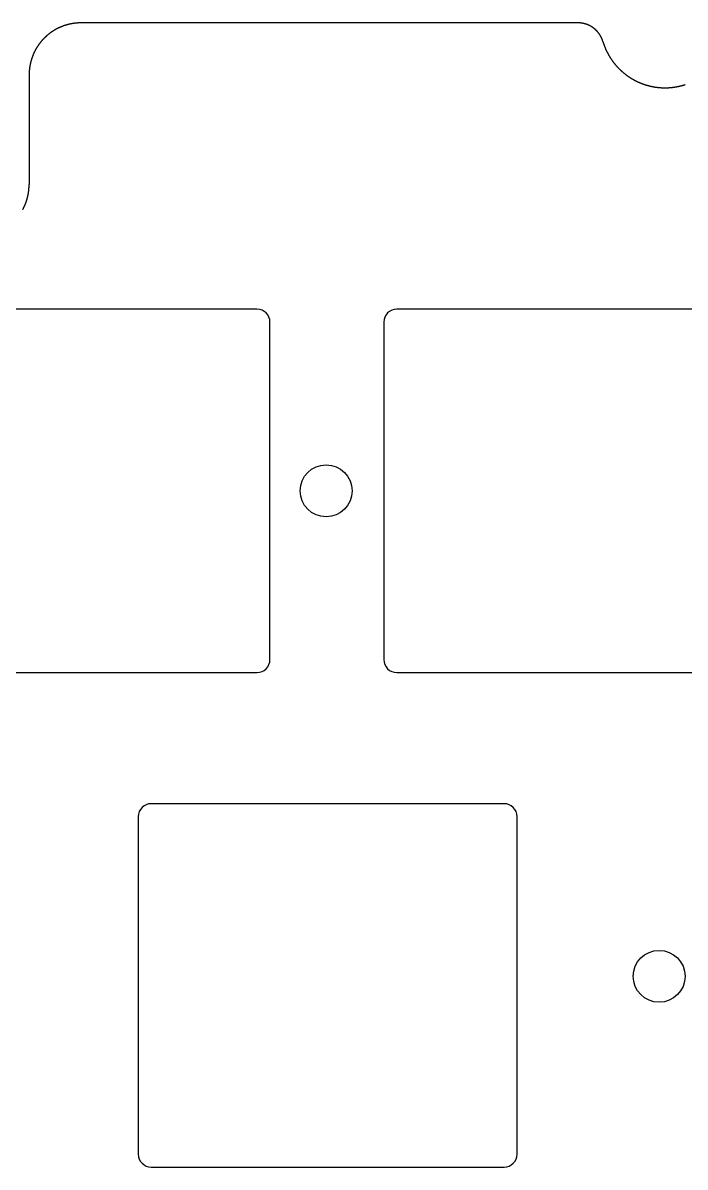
# Model space of a CAD drawing. Header units: millimetres. Extents: x -10 to 277, y -95 to 18.
# Drawn here: x 226.43 to 251.96, y -26.05 to 18.03 of the extents above; entities that cross this region are included whole.
import ezdxf

# ---------------------------------------------------------------- set-up
doc = ezdxf.new("R2010")
doc.units = ezdxf.units.MM
doc.header["$MEASUREMENT"] = 0
doc.layers.get('0').update_dxf_attribs({"linetype": 'CONTINUOUS'})
doc.layers.add('Edge.Cuts', color=53, linetype='CONTINUOUS')

msp = doc.modelspace()

# ---------------------------------------------------------------- linework, layer by layer
msp.add_lwpolyline([(240.35, 6.5), (240.35, -6.5, 0.414212391), (240.85, -7), (254.45, -7, 0.414213562), (254.95, -6.5), (254.95, 6.5, 0.414213562), (254.45, 7), (240.85, 7, 0.414212391)], format="xyb", close=True)
msp.add_circle((238.125, 0), 1)
at = {"layer": 'Edge.Cuts', "linetype": 'Continuous'}
for p, q in [((227.482647, 17.631696), (227.477576, 17.627918)), ((227.487731, 17.635459), (227.482647, 17.631696)), ((227.492826, 17.639205), (227.487731, 17.635459)), ((227.497933, 17.642936), (227.492826, 17.639205)), ((227.503052, 17.64665), (227.497933, 17.642936)), ((227.508183, 17.650348), (227.503052, 17.64665)), ((227.513324, 17.654029), (227.508183, 17.650348)), ((227.518479, 17.657695), (227.513324, 17.654029)), ((227.523644, 17.661343), (227.518479, 17.657695)), ((227.528821, 17.664976), (227.523644, 17.661343)), ((227.534009, 17.668592), (227.528821, 17.664976)), ((227.539209, 17.672192), (227.534009, 17.668592)), ((227.54442, 17.675775), (227.539209, 17.672192)), ((227.549643, 17.679343), (227.54442, 17.675775)), ((227.554876, 17.682893), (227.549643, 17.679343)), ((227.560121, 17.686427), (227.554876, 17.682893)), ((227.565377, 17.689944), (227.560121, 17.686427)), ((227.570645, 17.693444), (227.565377, 17.689944)), ((227.575923, 17.696928), (227.570645, 17.693444)), ((227.581213, 17.700396), (227.575923, 17.696928)), ((227.586513, 17.703846), (227.581213, 17.700396)), ((227.591824, 17.70728), (227.586513, 17.703846)), ((227.597146, 17.710696), (227.591824, 17.70728)), ((227.602479, 17.714097), (227.597146, 17.710696)), ((227.607822, 17.71748), (227.602479, 17.714097)), ((227.613177, 17.720846), (227.607822, 17.71748)), ((227.618542, 17.724195), (227.613177, 17.720846)), ((227.623918, 17.727528), (227.618542, 17.724195)), ((227.629304, 17.730843), (227.623918, 17.727528)), ((227.634701, 17.734142), (227.629304, 17.730843)), ((227.640107, 17.737423), (227.634701, 17.734142)), ((227.645525, 17.740687), (227.640107, 17.737423)), ((227.650953, 17.743934), (227.645525, 17.740687)), ((227.656391, 17.747164), (227.650953, 17.743934)), ((227.661839, 17.750376), (227.656391, 17.747164)), ((227.667298, 17.753572), (227.661839, 17.750376)), ((227.672766, 17.75675), (227.667298, 17.753572)), ((227.678245, 17.759911), (227.672766, 17.75675)), ((227.683733, 17.763055), (227.678245, 17.759911)), ((227.689232, 17.766181), (227.683733, 17.763055)), ((227.69474, 17.76929), (227.689232, 17.766181)), ((227.700259, 17.772381), (227.69474, 17.76929)), ((227.705787, 17.775455), (227.700259, 17.772381)), ((227.711325, 17.778512), (227.705787, 17.775455)), ((227.716872, 17.78155), (227.711325, 17.778512)), ((227.722429, 17.784572), (227.716872, 17.78155)), ((227.727996, 17.787576), (227.722429, 17.784572)), ((227.733572, 17.790562), (227.727996, 17.787576)), ((227.739157, 17.79353), (227.733572, 17.790562)), ((227.744753, 17.796482), (227.739157, 17.79353)), ((227.750357, 17.799415), (227.744753, 17.796482)), ((227.75597, 17.80233), (227.750357, 17.799415)), ((227.761593, 17.805228), (227.75597, 17.80233)), ((227.767225, 17.808108), (227.761593, 17.805228)), ((227.772866, 17.81097), (227.767225, 17.808108)), ((227.778516, 17.813815), (227.772866, 17.81097)), ((227.784175, 17.816641), (227.778516, 17.813815)), ((227.789843, 17.81945), (227.784175, 17.816641)), ((227.79552, 17.82224), (227.789843, 17.81945)), ((227.801206, 17.825013), (227.79552, 17.82224)), ((227.8069, 17.827767), (227.801206, 17.825013)), ((227.812603, 17.830504), (227.8069, 17.827767)), ((227.818315, 17.833223), (227.812603, 17.830504)), ((227.824035, 17.835923), (227.818315, 17.833223)), ((227.829764, 17.838606), (227.824035, 17.835923)), ((227.835501, 17.84127), (227.829764, 17.838606)), ((227.841247, 17.843916), (227.835501, 17.84127)), ((227.847001, 17.846544), (227.841247, 17.843916)), ((227.852763, 17.849154), (227.847001, 17.846544)), ((227.858534, 17.851746), (227.852763, 17.849154)), ((227.864312, 17.854319), (227.858534, 17.851746)), ((227.870099, 17.856874), (227.864312, 17.854319)), ((227.875894, 17.859411), (227.870099, 17.856874)), ((227.881697, 17.861929), (227.875894, 17.859411)), ((227.887508, 17.864429), (227.881697, 17.861929)), ((227.893326, 17.866911), (227.887508, 17.864429)), ((227.899153, 17.869374), (227.893326, 17.866911)), ((227.904987, 17.871819), (227.899153, 17.869374)), ((227.910829, 17.874245), (227.904987, 17.871819)), ((227.922535, 17.879042), (227.910829, 17.874245)), ((227.934272, 17.883765), (227.922535, 17.879042)), ((227.946038, 17.888414), (227.934272, 17.883765)), ((227.957833, 17.892988), (227.946038, 17.888414)), ((227.969656, 17.897487), (227.957833, 17.892988)), ((227.981508, 17.901912), (227.969656, 17.897487)), ((227.993387, 17.906261), (227.981508, 17.901912)), ((228.005294, 17.910535), (227.993387, 17.906261)), ((228.017227, 17.914734), (228.005294, 17.910535)), ((228.029186, 17.918857), (228.017227, 17.914734)), ((228.041171, 17.922904), (228.029186, 17.918857)), ((228.053181, 17.926875), (228.041171, 17.922904)), ((228.065215, 17.930771), (228.053181, 17.926875)), ((228.077274, 17.93459), (228.065215, 17.930771)), ((228.089356, 17.938332), (228.077274, 17.93459)), ((228.101462, 17.941998), (228.089356, 17.938332)), ((228.11359, 17.945587), (228.101462, 17.941998)), ((228.125741, 17.9491), (228.11359, 17.945587)), ((228.137913, 17.952535), (228.125741, 17.9491)), ((228.150106, 17.955894), (228.137913, 17.952535)), ((228.16232, 17.959175), (228.150106, 17.955894)), ((228.174554, 17.962379), (228.16232, 17.959175)), ((228.186809, 17.965505), (228.174554, 17.962379)), ((228.199082, 17.968553), (228.186809, 17.965505)), ((228.211374, 17.971524), (228.199082, 17.968553)), ((228.223684, 17.974417), (228.211374, 17.971524)), ((228.236012, 17.977232), (228.223684, 17.974417)), ((228.248358, 17.979969), (228.236012, 17.977232)), ((228.26072, 17.982628), (228.248358, 17.979969)), ((228.273098, 17.985208), (228.26072, 17.982628)), ((228.285493, 17.98771), (228.273098, 17.985208)), ((228.297902, 17.990134), (228.285493, 17.98771)), ((228.310327, 17.992479), (228.297902, 17.990134)), ((228.322766, 17.994745), (228.310327, 17.992479)), ((228.335219, 17.996933), (228.322766, 17.994745)), ((228.347685, 17.999041), (228.335219, 17.996933)), ((228.360164, 18.001071), (228.347685, 17.999041)), ((228.372656, 18.003022), (228.360164, 18.001071)), ((228.38516, 18.004894), (228.372656, 18.003022)), ((228.397675, 18.006686), (228.38516, 18.004894)), ((228.410202, 18.0084), (228.397675, 18.006686)), ((228.422739, 18.010034), (228.410202, 18.0084)), ((228.435286, 18.011589), (228.422739, 18.010034)), ((228.447843, 18.013064), (228.435286, 18.011589)), ((228.460408, 18.01446), (228.447843, 18.013064)), ((228.472983, 18.015777), (228.460408, 18.01446)), ((228.485566, 18.017014), (228.472983, 18.015777)), ((228.498157, 18.018171), (228.485566, 18.017014)), ((228.510755, 18.019249), (228.498157, 18.018171)), ((228.52336, 18.020247), (228.510755, 18.019249)), ((228.535972, 18.021166), (228.52336, 18.020247)), ((228.54859, 18.022004), (228.535972, 18.021166)), ((228.561213, 18.022763), (228.54859, 18.022004)), ((228.573841, 18.023442), (228.561213, 18.022763)), ((228.586474, 18.024042), (228.573841, 18.023442)), ((228.599111, 18.024561), (228.586474, 18.024042)), ((228.611752, 18.025001), (228.599111, 18.024561)), ((228.624397, 18.02536), (228.611752, 18.025001)), ((228.637044, 18.02564), (228.624397, 18.02536)), ((228.649694, 18.02584), (228.637044, 18.02564)), ((228.662346, 18.02596), (228.649694, 18.02584)), ((228.675, 18.026), (228.662346, 18.02596)), ((247.8334, 18.026), (228.675, 18.026)), ((247.83551, 18.025998), (247.8334, 18.026)), ((247.840006, 18.025978), (247.83551, 18.025998)), ((247.844498, 18.025939), (247.840006, 18.025978)), ((247.848991, 18.02588), (247.844498, 18.025939)), ((247.85348, 18.0258), (247.848991, 18.02588)), ((247.857971, 18.025701), (247.85348, 18.0258)), ((247.862457, 18.025581), (247.857971, 18.025701)), ((247.866944, 18.025442), (247.862457, 18.025581)), ((247.871426, 18.025283), (247.866944, 18.025442)), ((247.87591, 18.025103), (247.871426, 18.025283)), ((247.880389, 18.024904), (247.87591, 18.025103)), ((247.884868, 18.024685), (247.880389, 18.024904)), ((247.889344, 18.024446), (247.884868, 18.024685)), ((247.893819, 18.024186), (247.889344, 18.024446)), ((247.898291, 18.023907), (247.893819, 18.024186)), ((247.902762, 18.023608), (247.898291, 18.023907)), ((247.907229, 18.023289), (247.902762, 18.023608)), ((247.911696, 18.022951), (247.907229, 18.023289)), ((247.916159, 18.022592), (247.911696, 18.022951)), ((247.920621, 18.022213), (247.916159, 18.022592)), ((247.925079, 18.021815), (247.920621, 18.022213)), ((247.929536, 18.021396), (247.925079, 18.021815)), ((247.933989, 18.020958), (247.929536, 18.021396)), ((247.938441, 18.0205), (247.933989, 18.020958)), ((247.942888, 18.020022), (247.938441, 18.0205)), ((247.947335, 18.019524), (247.942888, 18.020022)), ((247.951777, 18.019007), (247.947335, 18.019524)), ((247.956218, 18.018469), (247.951777, 18.019007)), ((247.960654, 18.017912), (247.956218, 18.018469)), ((247.965089, 18.017335), (247.960654, 18.017912)), ((247.969519, 18.016738), (247.965089, 18.017335)), ((247.973948, 18.016122), (247.969519, 18.016738)), ((247.978371, 18.015485), (247.973948, 18.016122)), ((247.982794, 18.014829), (247.978371, 18.015485)), ((247.987211, 18.014153), (247.982794, 18.014829)), ((247.991626, 18.013458), (247.987211, 18.014153)), ((247.996036, 18.012743), (247.991626, 18.013458)), ((248.000445, 18.012007), (247.996036, 18.012743)), ((248.004848, 18.011253), (248.000445, 18.012007)), ((248.009249, 18.010478), (248.004848, 18.011253)), ((248.013645, 18.009684), (248.009249, 18.010478)), ((248.018038, 18.008871), (248.013645, 18.009684)), ((248.022426, 18.008037), (248.018038, 18.008871)), ((248.026812, 18.007184), (248.022426, 18.008037)), ((248.031192, 18.006312), (248.026812, 18.007184)), ((248.03557, 18.00542), (248.031192, 18.006312)), ((248.039941, 18.004508), (248.03557, 18.00542)), ((248.044311, 18.003576), (248.039941, 18.004508)), ((248.048674, 18.002626), (248.044311, 18.003576)), ((248.053034, 18.001655), (248.048674, 18.002626)), ((248.057388, 18.000666), (248.053034, 18.001655)), ((248.06174, 17.999656), (248.057388, 18.000666)), ((248.066085, 17.998627), (248.06174, 17.999656)), ((248.070427, 17.997579), (248.066085, 17.998627)), ((248.074763, 17.996511), (248.070427, 17.997579)), ((248.079095, 17.995424), (248.074763, 17.996511)), ((248.083421, 17.994317), (248.079095, 17.995424)), ((248.087744, 17.993191), (248.083421, 17.994317)), ((248.09206, 17.992046), (248.087744, 17.993191)), ((248.096372, 17.990881), (248.09206, 17.992046)), ((248.100678, 17.989697), (248.096372, 17.990881)), ((248.10498, 17.988494), (248.100678, 17.989697)), ((248.109275, 17.987271), (248.10498, 17.988494)), ((248.113566, 17.986029), (248.109275, 17.987271)), ((248.11785, 17.984768), (248.113566, 17.986029)), ((248.12213, 17.983488), (248.11785, 17.984768)), ((248.126403, 17.982188), (248.12213, 17.983488)), ((248.130672, 17.980869), (248.126403, 17.982188)), ((248.134933, 17.979532), (248.130672, 17.980869)), ((248.13919, 17.978175), (248.134933, 17.979532)), ((248.143439, 17.976799), (248.13919, 17.978175)), ((248.147684, 17.975403), (248.143439, 17.976799)), ((248.151921, 17.973989), (248.147684, 17.975403)), ((248.156153, 17.972556), (248.151921, 17.973989)), ((248.160378, 17.971104), (248.156153, 17.972556)), ((248.164598, 17.969632), (248.160378, 17.971104)), ((248.16881, 17.968143), (248.164598, 17.969632)), ((248.173016, 17.966633), (248.16881, 17.968143)), ((248.177215, 17.965105), (248.173016, 17.966633)), ((248.181409, 17.963558), (248.177215, 17.965105)), ((248.185594, 17.961993), (248.181409, 17.963558)), ((248.189773, 17.960408), (248.185594, 17.961993)), ((248.193945, 17.958805), (248.189773, 17.960408)), ((248.198111, 17.957183), (248.193945, 17.958805)), ((248.202268, 17.955543), (248.198111, 17.957183)), ((248.206419, 17.953883), (248.202268, 17.955543)), ((248.210562, 17.952205), (248.206419, 17.953883)), ((248.214699, 17.950508), (248.210562, 17.952205)), ((248.218827, 17.948794), (248.214699, 17.950508)), ((248.222949, 17.94706), (248.218827, 17.948794)), ((248.227062, 17.945307), (248.222949, 17.94706)), ((248.231169, 17.943536), (248.227062, 17.945307)), ((248.235266, 17.941748), (248.231169, 17.943536)), ((248.239357, 17.93994), (248.235266, 17.941748)), ((248.243439, 17.938114), (248.239357, 17.93994)), ((248.247514, 17.936269), (248.243439, 17.938114)), ((248.25158, 17.934407), (248.247514, 17.936269)), ((248.255639, 17.932526), (248.25158, 17.934407)), ((248.259688, 17.930627), (248.255639, 17.932526)), ((248.26373, 17.928709), (248.259688, 17.930627)), ((248.267763, 17.926774), (248.26373, 17.928709)), ((248.271788, 17.92482), (248.267763, 17.926774)), ((248.275804, 17.922849), (248.271788, 17.92482)), ((248.279811, 17.920859), (248.275804, 17.922849)), ((248.28381, 17.918852), (248.279811, 17.920859)), ((248.2878, 17.916826), (248.28381, 17.918852)), ((248.29178, 17.914782), (248.2878, 17.916826)), ((248.295753, 17.912721), (248.29178, 17.914782)), ((248.299715, 17.910642), (248.295753, 17.912721)), ((248.303669, 17.908545), (248.299715, 17.910642)), ((248.307613, 17.90643), (248.303669, 17.908545)), ((248.311548, 17.904297), (248.307613, 17.90643)), ((248.315474, 17.902147), (248.311548, 17.904297)), ((248.31939, 17.899979), (248.315474, 17.902147)), ((248.323296, 17.897794), (248.31939, 17.899979)), ((248.327194, 17.895591), (248.323296, 17.897794)), ((248.33108, 17.893371), (248.327194, 17.895591)), ((248.334958, 17.891133), (248.33108, 17.893371)), ((248.338825, 17.888878), (248.334958, 17.891133)), ((248.342683, 17.886606), (248.338825, 17.888878)), ((248.34653, 17.884316), (248.342683, 17.886606)), ((248.350367, 17.882009), (248.34653, 17.884316)), ((248.354194, 17.879685), (248.350367, 17.882009)), ((248.358011, 17.877344), (248.354194, 17.879685)), ((248.361817, 17.874986), (248.358011, 17.877344)), ((248.365613, 17.87261), (248.361817, 17.874986)), ((248.369398, 17.870218), (248.365613, 17.87261)), ((248.373172, 17.867809), (248.369398, 17.870218)), ((248.376936, 17.865382), (248.373172, 17.867809)), ((248.380689, 17.862939), (248.376936, 17.865382)), ((248.384431, 17.86048), (248.380689, 17.862939)), ((248.388162, 17.858003), (248.384431, 17.86048)), ((248.391882, 17.85551), (248.388162, 17.858003)), ((248.395591, 17.853), (248.391882, 17.85551)), ((248.399289, 17.850474), (248.395591, 17.853)), ((248.402975, 17.847931), (248.399289, 17.850474)), ((248.40665, 17.845372), (248.402975, 17.847931)), ((248.410314, 17.842796), (248.40665, 17.845372)), ((248.413966, 17.840204), (248.410314, 17.842796)), ((248.417606, 17.837595), (248.413966, 17.840204)), ((248.421235, 17.834971), (248.417606, 17.837595)), ((248.424852, 17.83233), (248.421235, 17.834971)), ((248.428457, 17.829673), (248.424852, 17.83233)), ((248.435632, 17.824311), (248.428457, 17.829673)), ((248.442758, 17.818886), (248.435632, 17.824311)), ((248.449835, 17.813397), (248.442758, 17.818886)), ((248.456863, 17.807845), (248.449835, 17.813397)), ((248.46384, 17.802231), (248.456863, 17.807845)), ((248.470767, 17.796555), (248.46384, 17.802231)), ((248.477643, 17.790818), (248.470767, 17.796555)), ((248.484466, 17.78502), (248.477643, 17.790818)), ((248.491238, 17.779161), (248.484466, 17.78502)), ((248.497956, 17.773243), (248.491238, 17.779161)), ((248.50462, 17.767265), (248.497956, 17.773243)), ((248.51123, 17.761228), (248.50462, 17.767265)), ((248.517786, 17.755134), (248.51123, 17.761228)), ((248.524286, 17.748981), (248.517786, 17.755134)), ((248.53073, 17.742771), (248.524286, 17.748981)), ((248.537118, 17.736505), (248.53073, 17.742771)), ((248.543449, 17.730182), (248.537118, 17.736505)), ((248.549723, 17.723804), (248.543449, 17.730182)), ((248.555938, 17.71737), (248.549723, 17.723804)), ((248.562095, 17.710882), (248.555938, 17.71737)), ((248.568194, 17.70434), (248.562095, 17.710882)), ((248.574232, 17.697744), (248.568194, 17.70434)), ((248.580211, 17.691096), (248.574232, 17.697744)), ((248.58613, 17.684395), (248.580211, 17.691096)), ((248.591987, 17.677642), (248.58613, 17.684395)), ((248.597783, 17.670838), (248.591987, 17.677642)), ((248.603518, 17.663983), (248.597783, 17.670838)), ((248.60919, 17.657078), (248.603518, 17.663983)), ((248.614799, 17.650124), (248.60919, 17.657078)), ((248.620346, 17.64312), (248.614799, 17.650124)), ((248.625828, 17.636068), (248.620346, 17.64312)), ((248.631247, 17.628968), (248.625828, 17.636068)), ((227.048399, 17.189675), (227.041075, 17.179368)), ((227.055789, 17.199935), (227.048399, 17.189675)), ((227.063243, 17.210148), (227.055789, 17.199935)), ((227.070761, 17.220313), (227.063243, 17.210148)), ((227.078344, 17.230431), (227.070761, 17.220313)), ((227.08599, 17.2405), (227.078344, 17.230431)), ((227.0937, 17.250521), (227.08599, 17.2405)), ((227.101474, 17.260493), (227.0937, 17.250521)), ((227.10931, 17.270416), (227.101474, 17.260493)), ((227.117209, 17.280289), (227.10931, 17.270416)), ((227.12517, 17.290113), (227.117209, 17.280289)), ((227.133194, 17.299885), (227.12517, 17.290113)), ((227.141279, 17.309607), (227.133194, 17.299885)), ((227.149426, 17.319278), (227.141279, 17.309607)), ((227.157634, 17.328898), (227.149426, 17.319278)), ((227.165903, 17.338466), (227.157634, 17.328898)), ((227.174232, 17.347982), (227.165903, 17.338466)), ((227.182622, 17.357445), (227.174232, 17.347982)), ((227.191072, 17.366855), (227.182622, 17.357445)), ((227.199582, 17.376213), (227.191072, 17.366855)), ((227.208151, 17.385517), (227.199582, 17.376213)), ((227.21678, 17.394767), (227.208151, 17.385517)), ((227.225467, 17.403963), (227.21678, 17.394767)), ((227.234213, 17.413104), (227.225467, 17.403963)), ((227.243018, 17.422191), (227.234213, 17.413104)), ((227.25188, 17.431223), (227.243018, 17.422191)), ((227.2608, 17.4402), (227.25188, 17.431223)), ((227.262433, 17.441831), (227.2608, 17.4402)), ((227.266923, 17.446296), (227.262433, 17.441831)), ((227.271425, 17.450746), (227.266923, 17.446296)), ((227.275942, 17.455182), (227.271425, 17.450746)), ((227.280472, 17.459602), (227.275942, 17.455182)), ((227.285016, 17.464009), (227.280472, 17.459602)), ((227.289574, 17.4684), (227.285016, 17.464009)), ((227.294146, 17.472778), (227.289574, 17.4684)), ((227.29873, 17.47714), (227.294146, 17.472778)), ((227.303329, 17.481489), (227.29873, 17.47714)), ((227.307941, 17.485821), (227.303329, 17.481489)), ((227.312567, 17.49014), (227.307941, 17.485821)), ((227.317206, 17.494443), (227.312567, 17.49014)), ((227.321859, 17.498733), (227.317206, 17.494443)), ((227.326525, 17.503006), (227.321859, 17.498733)), ((227.331204, 17.507265), (227.326525, 17.503006)), ((227.335896, 17.511509), (227.331204, 17.507265)), ((227.340603, 17.515738), (227.335896, 17.511509)), ((227.345322, 17.519952), (227.340603, 17.515738)), ((227.350054, 17.524151), (227.345322, 17.519952)), ((227.354799, 17.528335), (227.350054, 17.524151)), ((227.359558, 17.532504), (227.354799, 17.528335)), ((227.364329, 17.536657), (227.359558, 17.532504)), ((227.369114, 17.540796), (227.364329, 17.536657)), ((227.373911, 17.544918), (227.369114, 17.540796)), ((227.378722, 17.549027), (227.373911, 17.544918)), ((227.383545, 17.553119), (227.378722, 17.549027)), ((227.388382, 17.557196), (227.383545, 17.553119)), ((227.39323, 17.561258), (227.388382, 17.557196)), ((227.398093, 17.565304), (227.39323, 17.561258)), ((227.402966, 17.569335), (227.398093, 17.565304)), ((227.407854, 17.573351), (227.402966, 17.569335)), ((227.412753, 17.57735), (227.407854, 17.573351)), ((227.417666, 17.581335), (227.412753, 17.57735)), ((227.42259, 17.585303), (227.417666, 17.581335)), ((227.427528, 17.589256), (227.42259, 17.585303)), ((227.432477, 17.593193), (227.427528, 17.589256)), ((227.43744, 17.597115), (227.432477, 17.593193)), ((227.442414, 17.601021), (227.43744, 17.597115)), ((227.447401, 17.604911), (227.442414, 17.601021)), ((227.452399, 17.608785), (227.447401, 17.604911)), ((227.457411, 17.612644), (227.452399, 17.608785)), ((227.462434, 17.616486), (227.457411, 17.612644)), ((227.467469, 17.620313), (227.462434, 17.616486)), ((227.472516, 17.624123), (227.467469, 17.620313)), ((227.477576, 17.627918), (227.472516, 17.624123)), ((248.636602, 17.62182), (248.631247, 17.628968)), ((248.641891, 17.614626), (248.636602, 17.62182)), ((248.647116, 17.607385), (248.641891, 17.614626)), ((248.652275, 17.600098), (248.647116, 17.607385)), ((248.657368, 17.592766), (248.652275, 17.600098)), ((248.662395, 17.58539), (248.657368, 17.592766)), ((248.667355, 17.577969), (248.662395, 17.58539)), ((248.672248, 17.570505), (248.667355, 17.577969)), ((248.677074, 17.562997), (248.672248, 17.570505)), ((248.681832, 17.555447), (248.677074, 17.562997)), ((248.686522, 17.547856), (248.681832, 17.555447)), ((248.691144, 17.540222), (248.686522, 17.547856)), ((248.695697, 17.532548), (248.691144, 17.540222)), ((248.700181, 17.524833), (248.695697, 17.532548)), ((248.704596, 17.517079), (248.700181, 17.524833)), ((248.708941, 17.509285), (248.704596, 17.517079)), ((248.713217, 17.501452), (248.708941, 17.509285)), ((248.717422, 17.493581), (248.713217, 17.501452)), ((248.721557, 17.485672), (248.717422, 17.493581)), ((248.725621, 17.477725), (248.721557, 17.485672)), ((248.729615, 17.469742), (248.725621, 17.477725)), ((248.733537, 17.461723), (248.729615, 17.469742)), ((248.737387, 17.453668), (248.733537, 17.461723)), ((248.741166, 17.445577), (248.737387, 17.453668)), ((248.744873, 17.437452), (248.741166, 17.445577)), ((248.748508, 17.429292), (248.744873, 17.437452)), ((248.752071, 17.421098), (248.748508, 17.429292)), ((248.755561, 17.412871), (248.752071, 17.421098)), ((248.758978, 17.40461), (248.755561, 17.412871)), ((248.762322, 17.396318), (248.758978, 17.40461)), ((248.765592, 17.387993), (248.762322, 17.396318)), ((248.76879, 17.379637), (248.765592, 17.387993)), ((248.771913, 17.371249), (248.76879, 17.379637)), ((248.774963, 17.362831), (248.771913, 17.371249)), ((248.777939, 17.354382), (248.774963, 17.362831)), ((248.78084, 17.345904), (248.777939, 17.354382)), ((248.783667, 17.337396), (248.78084, 17.345904)), ((248.78642, 17.328859), (248.783667, 17.337396)), ((248.789097, 17.320294), (248.78642, 17.328859)), ((248.7917, 17.3117), (248.789097, 17.320294)), ((248.7917, 17.3117), (248.795797, 17.298099)), ((248.795797, 17.298099), (248.799969, 17.284525)), ((248.799969, 17.284525), (248.804216, 17.270981)), ((248.804216, 17.270981), (248.808538, 17.257464)), ((248.808538, 17.257464), (248.812934, 17.243977)), ((248.812934, 17.243977), (248.817406, 17.230519)), ((248.817406, 17.230519), (248.821951, 17.21709)), ((248.821951, 17.21709), (248.826571, 17.203691)), ((248.826571, 17.203691), (248.831265, 17.190321)), ((248.831265, 17.190321), (248.836033, 17.176982)), ((226.81121, 16.751438), (226.808925, 16.745539)), ((226.813514, 16.757329), (226.81121, 16.751438)), ((226.815837, 16.763213), (226.813514, 16.757329)), ((226.818178, 16.769089), (226.815837, 16.763213)), ((226.820538, 16.774958), (226.818178, 16.769089)), ((226.822916, 16.78082), (226.820538, 16.774958)), ((226.825313, 16.786674), (226.822916, 16.78082)), ((226.827728, 16.79252), (226.825313, 16.786674)), ((226.832614, 16.80419), (226.827728, 16.79252)), ((226.837573, 16.815829), (226.832614, 16.80419)), ((226.842606, 16.827436), (226.837573, 16.815829)), ((226.847713, 16.83901), (226.842606, 16.827436)), ((226.852892, 16.850552), (226.847713, 16.83901)), ((226.858144, 16.862061), (226.852892, 16.850552)), ((226.863469, 16.873537), (226.858144, 16.862061)), ((226.868866, 16.884978), (226.863469, 16.873537)), ((226.874335, 16.896385), (226.868866, 16.884978)), ((226.879876, 16.907757), (226.874335, 16.896385)), ((226.885489, 16.919093), (226.879876, 16.907757)), ((226.891174, 16.930394), (226.885489, 16.919093)), ((226.896929, 16.941658), (226.891174, 16.930394)), ((226.902756, 16.952885), (226.896929, 16.941658)), ((226.908653, 16.964075), (226.902756, 16.952885)), ((226.914621, 16.975228), (226.908653, 16.964075)), ((226.92066, 16.986342), (226.914621, 16.975228)), ((226.926768, 16.997417), (226.92066, 16.986342)), ((226.932946, 17.008454), (226.926768, 16.997417)), ((226.939194, 17.019451), (226.932946, 17.008454)), ((226.94551, 17.030408), (226.939194, 17.019451)), ((226.951896, 17.041324), (226.94551, 17.030408)), ((226.958351, 17.0522), (226.951896, 17.041324)), ((226.964874, 17.063034), (226.958351, 17.0522)), ((226.971466, 17.073827), (226.964874, 17.063034)), ((226.978125, 17.084578), (226.971466, 17.073827)), ((226.984852, 17.095286), (226.978125, 17.084578)), ((226.991647, 17.105951), (226.984852, 17.095286)), ((226.998509, 17.116572), (226.991647, 17.105951)), ((227.005437, 17.12715), (226.998509, 17.116572)), ((227.012433, 17.137684), (227.005437, 17.12715)), ((227.019494, 17.148173), (227.012433, 17.137684)), ((227.026622, 17.158617), (227.019494, 17.148173)), ((227.033816, 17.169016), (227.026622, 17.158617)), ((227.041075, 17.179368), (227.033816, 17.169016)), ((248.836033, 17.176982), (248.840875, 17.163674)), ((248.840875, 17.163674), (248.845792, 17.150396)), ((248.845792, 17.150396), (248.850781, 17.137149)), ((248.850781, 17.137149), (248.855845, 17.123934)), ((248.855845, 17.123934), (248.860982, 17.11075)), ((248.860982, 17.11075), (248.866192, 17.097598)), ((248.866192, 17.097598), (248.871476, 17.084479)), ((248.871476, 17.084479), (248.876832, 17.071391)), ((248.876832, 17.071391), (248.882262, 17.058337)), ((248.882262, 17.058337), (248.887765, 17.045315)), ((248.887765, 17.045315), (248.89334, 17.032327)), ((248.89334, 17.032327), (248.898987, 17.019373)), ((248.898987, 17.019373), (248.904708, 17.006452)), ((248.904708, 17.006452), (248.9105, 16.993566)), ((248.9105, 16.993566), (248.916365, 16.980714)), ((248.916365, 16.980714), (248.922301, 16.967897)), ((248.922301, 16.967897), (248.92831, 16.955115)), ((248.92831, 16.955115), (248.93439, 16.942369)), ((248.93439, 16.942369), (248.940541, 16.929658)), ((248.940541, 16.929658), (248.946764, 16.916984)), ((248.946764, 16.916984), (248.953058, 16.904346)), ((248.953058, 16.904346), (248.959423, 16.891744)), ((248.959423, 16.891744), (248.965859, 16.87918)), ((248.965859, 16.87918), (248.972366, 16.866652)), ((248.972366, 16.866652), (248.978944, 16.854163)), ((248.978944, 16.854163), (248.985591, 16.841712)), ((248.985591, 16.841712), (248.992309, 16.829298)), ((248.992309, 16.829298), (248.999097, 16.816924)), ((248.999097, 16.816924), (249.005955, 16.804588)), ((249.005955, 16.804588), (249.012882, 16.792292)), ((249.012882, 16.792292), (249.019879, 16.780035)), ((249.019879, 16.780035), (249.026945, 16.767818)), ((249.026945, 16.767818), (249.03408, 16.755641)), ((249.03408, 16.755641), (249.041284, 16.743505)), ((226.695548, 16.312), (226.694653, 16.305739)), ((226.696462, 16.318257), (226.695548, 16.312)), ((226.697396, 16.324512), (226.696462, 16.318257)), ((226.698349, 16.330764), (226.697396, 16.324512)), ((226.699323, 16.337013), (226.698349, 16.330764)), ((226.700316, 16.343258), (226.699323, 16.337013)), ((226.701329, 16.3495), (226.700316, 16.343258)), ((226.702362, 16.355739), (226.701329, 16.3495)), ((226.703415, 16.361975), (226.702362, 16.355739)), ((226.704487, 16.368207), (226.703415, 16.361975)), ((226.705579, 16.374436), (226.704487, 16.368207)), ((226.706691, 16.380661), (226.705579, 16.374436)), ((226.707822, 16.386884), (226.706691, 16.380661)), ((226.708973, 16.393102), (226.707822, 16.386884)), ((226.710144, 16.399317), (226.708973, 16.393102)), ((226.711334, 16.405528), (226.710144, 16.399317)), ((226.712544, 16.411735), (226.711334, 16.405528)), ((226.713774, 16.417938), (226.712544, 16.411735)), ((226.715023, 16.424138), (226.713774, 16.417938)), ((226.716292, 16.430333), (226.715023, 16.424138)), ((226.717581, 16.436525), (226.716292, 16.430333)), ((226.718889, 16.442712), (226.717581, 16.436525)), ((226.720216, 16.448896), (226.718889, 16.442712)), ((226.721564, 16.455075), (226.720216, 16.448896)), ((226.72293, 16.46125), (226.721564, 16.455075)), ((226.724317, 16.46742), (226.72293, 16.46125)), ((226.725723, 16.473587), (226.724317, 16.46742)), ((226.727148, 16.479748), (226.725723, 16.473587)), ((226.728593, 16.485906), (226.727148, 16.479748)), ((226.730057, 16.492058), (226.728593, 16.485906)), ((226.731541, 16.498207), (226.730057, 16.492058)), ((226.733044, 16.50435), (226.731541, 16.498207)), ((226.734567, 16.510489), (226.733044, 16.50435)), ((226.736109, 16.516622), (226.734567, 16.510489)), ((226.73767, 16.522751), (226.736109, 16.516622)), ((226.739251, 16.528875), (226.73767, 16.522751)), ((226.740851, 16.534995), (226.739251, 16.528875)), ((226.742471, 16.541108), (226.740851, 16.534995)), ((226.74411, 16.547217), (226.742471, 16.541108)), ((226.745768, 16.553321), (226.74411, 16.547217)), ((226.747446, 16.55942), (226.745768, 16.553321)), ((226.749142, 16.565512), (226.747446, 16.55942)), ((226.750859, 16.5716), (226.749142, 16.565512)), ((226.752594, 16.577683), (226.750859, 16.5716)), ((226.754349, 16.58376), (226.752594, 16.577683)), ((226.756122, 16.589831), (226.754349, 16.58376)), ((226.757915, 16.595897), (226.756122, 16.589831)), ((226.759728, 16.601957), (226.757915, 16.595897)), ((226.761559, 16.608011), (226.759728, 16.601957)), ((226.76341, 16.61406), (226.761559, 16.608011)), ((226.765279, 16.620103), (226.76341, 16.61406)), ((226.767168, 16.626139), (226.765279, 16.620103)), ((226.769076, 16.63217), (226.767168, 16.626139)), ((226.771003, 16.638195), (226.769076, 16.63217)), ((226.772949, 16.644214), (226.771003, 16.638195)), ((226.774914, 16.650226), (226.772949, 16.644214)), ((226.776898, 16.656232), (226.774914, 16.650226)), ((226.778901, 16.662232), (226.776898, 16.656232)), ((226.780923, 16.668226), (226.778901, 16.662232)), ((226.782964, 16.674213), (226.780923, 16.668226)), ((226.785024, 16.680194), (226.782964, 16.674213)), ((226.787102, 16.686168), (226.785024, 16.680194)), ((226.7892, 16.692136), (226.787102, 16.686168)), ((226.791316, 16.698097), (226.7892, 16.692136)), ((226.793452, 16.704052), (226.791316, 16.698097)), ((226.795606, 16.709999), (226.793452, 16.704052)), ((226.797779, 16.71594), (226.795606, 16.709999)), ((226.799971, 16.721874), (226.797779, 16.71594)), ((226.802181, 16.727801), (226.799971, 16.721874)), ((226.80441, 16.733721), (226.802181, 16.727801)), ((226.806658, 16.739633), (226.80441, 16.733721)), ((226.808925, 16.745539), (226.806658, 16.739633)), ((249.041284, 16.743505), (249.048557, 16.73141)), ((249.048557, 16.73141), (249.055898, 16.719356)), ((249.055898, 16.719356), (249.063308, 16.707344)), ((249.063308, 16.707344), (249.070785, 16.695374)), ((249.070785, 16.695374), (249.078331, 16.683446)), ((249.078331, 16.683446), (249.085944, 16.67156)), ((249.085944, 16.67156), (249.093625, 16.659718)), ((249.093625, 16.659718), (249.101372, 16.647918)), ((249.101372, 16.647918), (249.109187, 16.636163)), ((249.109187, 16.636163), (249.117069, 16.624451)), ((249.117069, 16.624451), (249.125017, 16.612783)), ((249.125017, 16.612783), (249.133032, 16.601161)), ((249.133032, 16.601161), (249.141113, 16.589583)), ((249.141113, 16.589583), (249.149259, 16.578051)), ((249.149259, 16.578051), (249.157471, 16.566564)), ((249.157471, 16.566564), (249.165749, 16.555123)), ((249.165749, 16.555123), (249.174092, 16.543729)), ((249.174092, 16.543729), (249.182499, 16.532381)), ((249.182499, 16.532381), (249.190972, 16.521081)), ((249.190972, 16.521081), (249.199508, 16.509827)), ((249.199508, 16.509827), (249.208109, 16.498622)), ((249.208109, 16.498622), (249.216774, 16.487465)), ((249.216774, 16.487465), (249.225502, 16.476356)), ((249.225502, 16.476356), (249.234294, 16.465296)), ((249.234294, 16.465296), (249.243149, 16.454285)), ((249.243149, 16.454285), (249.252066, 16.443324)), ((249.252066, 16.443324), (249.261046, 16.432413)), ((249.261046, 16.432413), (249.270089, 16.421551)), ((249.270089, 16.421551), (249.279193, 16.410741)), ((249.279193, 16.410741), (249.288359, 16.399981)), ((249.288359, 16.399981), (249.297586, 16.389272)), ((249.297586, 16.389272), (249.306875, 16.378615)), ((249.306875, 16.378615), (249.316224, 16.36801)), ((249.316224, 16.36801), (249.325634, 16.357458)), ((249.325634, 16.357458), (249.335104, 16.346958)), ((249.335104, 16.346958), (249.344634, 16.336511)), ((249.344634, 16.336511), (249.354224, 16.326117)), ((249.354224, 16.326117), (249.363873, 16.315777)), ((249.363873, 16.315777), (249.37358, 16.305491)), ((226.675001, 16.028309), (226.675, 16.026)), ((226.675, 16.026), (226.675, 11.7946)), ((226.675019, 16.03464), (226.675001, 16.028309)), ((226.675056, 16.040969), (226.675019, 16.03464)), ((226.675113, 16.047299), (226.675056, 16.040969)), ((226.675191, 16.053627), (226.675113, 16.047299)), ((226.675288, 16.059957), (226.675191, 16.053627)), ((226.675405, 16.066284), (226.675288, 16.059957)), ((226.675543, 16.072612), (226.675405, 16.066284)), ((226.6757, 16.078937), (226.675543, 16.072612)), ((226.675877, 16.085264), (226.6757, 16.078937)), ((226.676075, 16.091588), (226.675877, 16.085264)), ((226.676292, 16.097912), (226.676075, 16.091588)), ((226.676529, 16.104235), (226.676292, 16.097912)), ((226.676787, 16.110557), (226.676529, 16.104235)), ((226.677064, 16.116877), (226.676787, 16.110557)), ((226.677361, 16.123198), (226.677064, 16.116877)), ((226.677678, 16.129516), (226.677361, 16.123198)), ((226.678016, 16.135834), (226.677678, 16.129516)), ((226.678373, 16.14215), (226.678016, 16.135834)), ((226.67875, 16.148465), (226.678373, 16.14215)), ((226.679147, 16.154778), (226.67875, 16.148465)), ((226.679564, 16.161091), (226.679147, 16.154778)), ((226.680001, 16.1674), (226.679564, 16.161091)), ((226.680458, 16.17371), (226.680001, 16.1674)), ((226.680935, 16.180017), (226.680458, 16.17371)), ((226.681432, 16.186323), (226.680935, 16.180017)), ((226.681949, 16.192627), (226.681432, 16.186323)), ((226.682485, 16.19893), (226.681949, 16.192627)), ((226.683042, 16.205229), (226.682485, 16.19893)), ((226.683619, 16.211528), (226.683042, 16.205229)), ((226.684215, 16.217824), (226.683619, 16.211528)), ((226.684831, 16.224119), (226.684215, 16.217824)), ((226.685468, 16.230411), (226.684831, 16.224119)), ((226.686124, 16.236702), (226.685468, 16.230411)), ((226.6868, 16.24299), (226.686124, 16.236702)), ((226.687496, 16.249276), (226.6868, 16.24299)), ((226.688212, 16.255559), (226.687496, 16.249276)), ((226.688947, 16.261841), (226.688212, 16.255559)), ((226.689703, 16.26812), (226.688947, 16.261841)), ((226.690478, 16.274397), (226.689703, 16.26812)), ((226.691274, 16.28067), (226.690478, 16.274397)), ((226.692089, 16.286942), (226.691274, 16.28067)), ((226.692924, 16.29321), (226.692089, 16.286942)), ((226.693779, 16.299477), (226.692924, 16.29321)), ((226.694653, 16.305739), (226.693779, 16.299477)), ((249.37358, 16.305491), (249.383347, 16.295259)), ((249.383347, 16.295259), (249.393172, 16.285082)), ((249.393172, 16.285082), (249.403055, 16.27496)), ((249.403055, 16.27496), (249.412995, 16.264894)), ((249.412995, 16.264894), (249.422993, 16.254883)), ((249.422993, 16.254883), (249.433048, 16.244928)), ((249.433048, 16.244928), (249.44316, 16.23503)), ((249.44316, 16.23503), (249.453328, 16.225188)), ((249.453328, 16.225188), (249.463552, 16.215404)), ((249.463552, 16.215404), (249.473832, 16.205677)), ((249.473832, 16.205677), (249.484168, 16.196007)), ((249.484168, 16.196007), (249.494558, 16.186396)), ((249.494558, 16.186396), (249.505003, 16.176843)), ((249.505003, 16.176843), (249.515502, 16.167349)), ((249.515502, 16.167349), (249.526055, 16.157914)), ((249.526055, 16.157914), (249.536662, 16.148538)), ((249.536662, 16.148538), (249.547322, 16.139222)), ((249.547322, 16.139222), (249.558035, 16.129966)), ((249.558035, 16.129966), (249.5688, 16.12077)), ((249.5688, 16.12077), (249.579617, 16.111635)), ((249.579617, 16.111635), (249.590487, 16.102561)), ((249.590487, 16.102561), (249.601407, 16.093549)), ((249.601407, 16.093549), (249.612379, 16.084598)), ((249.612379, 16.084598), (249.623401, 16.075708)), ((249.623401, 16.075708), (249.634474, 16.066882)), ((249.634474, 16.066882), (249.645597, 16.058117)), ((249.645597, 16.058117), (249.656769, 16.049415)), ((249.656769, 16.049415), (249.66799, 16.040777)), ((249.66799, 16.040777), (249.67926, 16.032202)), ((249.67926, 16.032202), (249.690578, 16.023691)), ((249.690578, 16.023691), (249.696255, 16.019459)), ((249.696255, 16.019459), (249.701944, 16.015243)), ((249.701944, 16.015243), (249.707645, 16.011044)), ((249.707645, 16.011044), (249.713358, 16.006861)), ((249.713358, 16.006861), (249.719082, 16.002693)), ((249.719082, 16.002693), (249.724819, 15.998542)), ((249.724819, 15.998542), (249.730567, 15.994407)), ((249.730567, 15.994407), (249.736327, 15.990289)), ((249.736327, 15.990289), (249.742098, 15.986187)), ((249.742098, 15.986187), (249.747881, 15.982101)), ((249.747881, 15.982101), (249.753675, 15.978031)), ((249.753675, 15.978031), (249.759481, 15.973978)), ((249.759481, 15.973978), (249.765298, 15.969941)), ((249.765298, 15.969941), (249.771126, 15.965921)), ((249.771126, 15.965921), (249.776966, 15.961917)), ((249.776966, 15.961917), (249.782817, 15.95793)), ((249.782817, 15.95793), (249.788679, 15.953959)), ((249.788679, 15.953959), (249.794553, 15.950005)), ((249.794553, 15.950005), (249.800437, 15.946068)), ((249.800437, 15.946068), (249.806333, 15.942147)), ((249.806333, 15.942147), (249.812239, 15.938243)), ((249.812239, 15.938243), (249.818157, 15.934356)), ((249.818157, 15.934356), (249.824085, 15.930485)), ((249.824085, 15.930485), (249.830024, 15.926631)), ((249.830024, 15.926631), (249.835974, 15.922795)), ((249.835974, 15.922795), (249.841935, 15.918975)), ((249.841935, 15.918975), (249.847906, 15.915172)), ((249.847906, 15.915172), (249.853889, 15.911386)), ((249.853889, 15.911386), (249.859881, 15.907617)), ((249.859881, 15.907617), (249.865884, 15.903864)), ((249.865884, 15.903864), (249.871898, 15.900129)), ((249.871898, 15.900129), (249.877922, 15.896411)), ((249.877922, 15.896411), (249.883956, 15.89271)), ((249.883956, 15.89271), (249.890001, 15.889026)), ((249.890001, 15.889026), (249.896056, 15.88536)), ((249.896056, 15.88536), (249.902121, 15.88171)), ((249.902121, 15.88171), (249.908197, 15.878078)), ((249.908197, 15.878078), (249.914282, 15.874463)), ((249.914282, 15.874463), (249.920378, 15.870866)), ((249.920378, 15.870866), (249.926484, 15.867285)), ((249.926484, 15.867285), (249.932599, 15.863722)), ((249.932599, 15.863722), (249.938725, 15.860177)), ((249.938725, 15.860177), (249.94486, 15.856649)), ((249.94486, 15.856649), (249.951005, 15.853138)), ((249.951005, 15.853138), (249.95716, 15.849644)), ((249.95716, 15.849644), (249.963325, 15.846169)), ((249.963325, 15.846169), (249.969499, 15.84271)), ((249.969499, 15.84271), (249.975683, 15.839269)), ((249.975683, 15.839269), (249.981876, 15.835846)), ((249.981876, 15.835846), (249.988079, 15.832441)), ((249.988079, 15.832441), (249.994291, 15.829053)), ((249.994291, 15.829053), (250.000513, 15.825683)), ((250.000513, 15.825683), (250.006744, 15.82233)), ((250.006744, 15.82233), (250.012985, 15.818995)), ((250.012985, 15.818995), (250.019234, 15.815678)), ((250.019234, 15.815678), (250.025493, 15.812379)), ((250.025493, 15.812379), (250.031761, 15.809097)), ((250.031761, 15.809097), (250.038038, 15.805834)), ((250.038038, 15.805834), (250.044324, 15.802588)), ((250.044324, 15.802588), (250.050619, 15.79936)), ((250.050619, 15.79936), (250.056922, 15.79615)), ((250.056922, 15.79615), (250.063235, 15.792958)), ((250.063235, 15.792958), (250.069557, 15.789784)), ((250.069557, 15.789784), (250.075887, 15.786627)), ((250.075887, 15.786627), (250.082226, 15.78349)), ((250.082226, 15.78349), (250.088574, 15.780369)), ((250.088574, 15.780369), (250.09493, 15.777267)), ((250.09493, 15.777267), (250.101295, 15.774183)), ((250.101295, 15.774183), (250.107668, 15.771118)), ((250.107668, 15.771118), (250.11405, 15.76807)), ((250.11405, 15.76807), (250.12044, 15.76504)), ((250.12044, 15.76504), (250.126839, 15.762029)), ((250.126839, 15.762029), (250.133245, 15.759036)), ((250.133245, 15.759036), (250.139661, 15.756061)), ((250.139661, 15.756061), (250.146083, 15.753104)), ((250.146083, 15.753104), (250.152515, 15.750166)), ((250.152515, 15.750166), (250.158954, 15.747246)), ((250.158954, 15.747246), (250.165402, 15.744344)), ((250.165402, 15.744344), (250.171857, 15.741461)), ((250.171857, 15.741461), (250.178321, 15.738596)), ((250.178321, 15.738596), (250.184792, 15.735749)), ((250.184792, 15.735749), (250.191271, 15.732921)), ((250.191271, 15.732921), (250.197757, 15.730111)), ((250.197757, 15.730111), (250.204253, 15.72732)), ((250.204253, 15.72732), (250.210754, 15.724547)), ((250.210754, 15.724547), (250.217265, 15.721793)), ((250.217265, 15.721793), (250.223781, 15.719057)), ((250.223781, 15.719057), (250.230307, 15.71634)), ((250.230307, 15.71634), (250.236839, 15.713641)), ((250.236839, 15.713641), (250.243379, 15.710961)), ((250.243379, 15.710961), (250.249925, 15.7083)), ((250.249925, 15.7083), (250.25648, 15.705656)), ((250.25648, 15.705656), (250.263041, 15.703033)), ((250.263041, 15.703033), (250.269611, 15.700427)), ((250.269611, 15.700427), (250.276186, 15.69784)), ((250.276186, 15.69784), (250.28277, 15.695272)), ((250.28277, 15.695272), (250.289359, 15.692723)), ((250.289359, 15.692723), (250.295957, 15.690192)), ((250.295957, 15.690192), (250.30256, 15.68768)), ((250.30256, 15.68768), (250.309172, 15.685187)), ((250.309172, 15.685187), (250.315789, 15.682713)), ((250.315789, 15.682713), (250.322414, 15.680257)), ((250.322414, 15.680257), (250.329045, 15.677821)), ((250.329045, 15.677821), (250.335684, 15.675403)), ((250.335684, 15.675403), (250.342328, 15.673004)), ((250.342328, 15.673004), (250.34898, 15.670624)), ((250.34898, 15.670624), (250.355637, 15.668263)), ((250.355637, 15.668263), (250.362301, 15.66592)), ((250.362301, 15.66592), (250.368971, 15.663597)), ((250.368971, 15.663597), (250.375649, 15.661293)), ((250.375649, 15.661293), (250.382332, 15.659008)), ((250.382332, 15.659008), (250.389022, 15.656741)), ((250.389022, 15.656741), (250.395717, 15.654494)), ((250.395717, 15.654494), (250.40242, 15.652266)), ((250.40242, 15.652266), (250.409128, 15.650057)), ((250.409128, 15.650057), (250.415843, 15.647867)), ((250.415843, 15.647867), (250.422562, 15.645696)), ((250.422562, 15.645696), (250.429289, 15.643544)), ((250.429289, 15.643544), (250.436021, 15.641411)), ((250.436021, 15.641411), (250.44276, 15.639297)), ((250.44276, 15.639297), (250.449503, 15.637203)), ((250.449503, 15.637203), (250.456253, 15.635127)), ((250.456253, 15.635127), (250.463008, 15.633071)), ((250.463008, 15.633071), (250.46977, 15.631034)), ((250.46977, 15.631034), (250.476536, 15.629016)), ((250.476536, 15.629016), (250.483309, 15.627017)), ((250.483309, 15.627017), (250.490086, 15.625038)), ((250.490086, 15.625038), (250.496871, 15.623078)), ((250.496871, 15.623078), (250.503659, 15.621137)), ((250.503659, 15.621137), (250.510454, 15.619215)), ((250.510454, 15.619215), (250.517253, 15.617313)), ((250.517253, 15.617313), (250.524058, 15.61543)), ((250.524058, 15.61543), (250.530868, 15.613566)), ((250.530868, 15.613566), (250.537684, 15.611722)), ((250.537684, 15.611722), (250.544504, 15.609897)), ((250.544504, 15.609897), (250.55133, 15.608091)), ((250.55133, 15.608091), (250.55816, 15.606305)), ((250.55816, 15.606305), (250.564996, 15.604537)), ((250.564996, 15.604537), (250.571836, 15.60279)), ((250.571836, 15.60279), (250.578683, 15.601062)), ((250.578683, 15.601062), (250.585532, 15.599353)), ((250.585532, 15.599353), (250.592388, 15.597663)), ((250.592388, 15.597663), (250.599248, 15.595994)), ((250.599248, 15.595994), (250.606113, 15.594343)), ((250.606113, 15.594343), (250.612982, 15.592712)), ((250.612982, 15.592712), (250.619857, 15.5911)), ((250.619857, 15.5911), (250.626735, 15.589508)), ((250.626735, 15.589508), (250.633619, 15.587935)), ((250.633619, 15.587935), (250.640505, 15.586382)), ((250.640505, 15.586382), (250.647399, 15.584849)), ((250.647399, 15.584849), (250.654294, 15.583335)), ((250.654294, 15.583335), (250.661196, 15.58184)), ((250.661196, 15.58184), (250.6681, 15.580365)), ((250.6681, 15.580365), (250.675011, 15.578909)), ((250.675011, 15.578909), (250.681924, 15.577474)), ((250.681924, 15.577474), (250.688843, 15.576057)), ((250.688843, 15.576057), (250.695764, 15.574661)), ((250.695764, 15.574661), (250.702691, 15.573283)), ((250.702691, 15.573283), (250.70962, 15.571926)), ((250.70962, 15.571926), (250.716555, 15.570588)), ((250.716555, 15.570588), (250.723492, 15.569269)), ((250.723492, 15.569269), (250.730435, 15.567971)), ((250.730435, 15.567971), (250.73738, 15.566692)), ((250.73738, 15.566692), (250.744331, 15.565432)), ((250.744331, 15.565432), (250.751283, 15.564192)), ((250.751283, 15.564192), (250.758242, 15.562972)), ((250.758242, 15.562972), (250.765202, 15.561772)), ((250.765202, 15.561772), (250.772167, 15.560591)), ((250.772167, 15.560591), (250.779134, 15.55943)), ((250.779134, 15.55943), (250.786107, 15.558288)), ((250.786107, 15.558288), (250.793081, 15.557167)), ((250.793081, 15.557167), (250.800061, 15.556065)), ((250.800061, 15.556065), (250.807042, 15.554983)), ((250.807042, 15.554983), (250.814029, 15.55392)), ((250.814029, 15.55392), (250.821017, 15.552877)), ((250.821017, 15.552877), (250.82801, 15.551854)), ((250.82801, 15.551854), (250.835004, 15.550851)), ((250.835004, 15.550851), (250.842004, 15.549867)), ((250.842004, 15.549867), (250.849005, 15.548904)), ((250.849005, 15.548904), (250.856011, 15.547959)), ((250.856011, 15.547959), (250.863018, 15.547035)), ((250.863018, 15.547035), (250.87003, 15.546131)), ((250.87003, 15.546131), (250.877043, 15.545246)), ((250.877043, 15.545246), (250.884061, 15.544381)), ((250.884061, 15.544381), (250.89108, 15.543536)), ((250.89108, 15.543536), (250.898104, 15.542711)), ((250.898104, 15.542711), (250.905129, 15.541905)), ((250.905129, 15.541905), (250.912158, 15.54112)), ((250.912158, 15.54112), (250.919188, 15.540354)), ((250.919188, 15.540354), (250.926224, 15.539608)), ((250.926224, 15.539608), (250.933259, 15.538882)), ((250.933259, 15.538882), (250.9403, 15.538176)), ((250.9403, 15.538176), (250.947341, 15.537489)), ((250.947341, 15.537489), (250.954386, 15.536823)), ((250.954386, 15.536823), (250.961432, 15.536176)), ((250.961432, 15.536176), (250.968483, 15.535549)), ((250.968483, 15.535549), (250.975534, 15.534942)), ((250.975534, 15.534942), (250.982589, 15.534355)), ((250.982589, 15.534355), (250.989645, 15.533788)), ((250.989645, 15.533788), (250.996705, 15.533241)), ((250.996705, 15.533241), (251.003765, 15.532713)), ((251.003765, 15.532713), (251.01083, 15.532206)), ((251.01083, 15.532206), (251.017895, 15.531718)), ((251.017895, 15.531718), (251.024964, 15.53125)), ((251.024964, 15.53125), (251.032033, 15.530803)), ((251.032033, 15.530803), (251.039106, 15.530375)), ((251.039106, 15.530375), (251.046179, 15.529967)), ((251.046179, 15.529967), (251.053257, 15.529579)), ((251.053257, 15.529579), (251.060334, 15.529211)), ((251.060334, 15.529211), (251.067415, 15.528863)), ((251.067415, 15.528863), (251.074496, 15.528535)), ((251.074496, 15.528535), (251.081582, 15.528226)), ((251.081582, 15.528226), (251.088666, 15.527938)), ((251.088666, 15.527938), (251.095755, 15.52767)), ((251.095755, 15.52767), (251.102843, 15.527422)), ((251.102843, 15.527422), (251.109936, 15.527193)), ((251.109936, 15.527193), (251.117028, 15.526985)), ((251.117028, 15.526985), (251.124123, 15.526796)), ((251.124123, 15.526796), (251.131218, 15.526628)), ((251.131218, 15.526628), (251.138317, 15.526479)), ((251.138317, 15.526479), (251.145415, 15.526351)), ((251.145415, 15.526351), (251.152517, 15.526243)), ((251.152517, 15.526243), (251.159618, 15.526154)), ((251.159618, 15.526154), (251.166723, 15.526086)), ((251.166723, 15.526086), (251.173827, 15.526037)), ((251.173827, 15.526037), (251.180935, 15.526009)), ((251.180935, 15.526009), (251.1875, 15.526)), ((251.1875, 15.526), (251.201705, 15.52604)), ((251.201705, 15.52604), (251.215904, 15.52616)), ((251.215904, 15.52616), (251.230098, 15.52636)), ((251.230098, 15.52636), (251.244286, 15.526639)), ((251.244286, 15.526639), (251.258467, 15.526999)), ((251.258467, 15.526999), (251.272641, 15.527438)), ((251.272641, 15.527438), (251.286809, 15.527957)), ((251.286809, 15.527957), (251.30097, 15.528556)), ((251.30097, 15.528556), (251.315123, 15.529234)), ((251.315123, 15.529234), (251.329268, 15.529992)), ((251.329268, 15.529992), (251.343405, 15.53083)), ((251.343405, 15.53083), (251.357534, 15.531747)), ((251.357534, 15.531747), (251.371654, 15.532744)), ((251.371654, 15.532744), (251.385765, 15.53382)), ((251.385765, 15.53382), (251.399867, 15.534976)), ((251.399867, 15.534976), (251.41396, 15.536211)), ((251.41396, 15.536211), (251.428042, 15.537526)), ((251.428042, 15.537526), (251.442114, 15.53892)), ((251.442114, 15.53892), (251.456176, 15.540393)), ((251.456176, 15.540393), (251.470227, 15.541946)), ((251.470227, 15.541946), (251.484266, 15.543577)), ((251.484266, 15.543577), (251.498294, 15.545288)), ((251.498294, 15.545288), (251.512311, 15.547078)), ((251.512311, 15.547078), (251.526315, 15.548947)), ((251.526315, 15.548947), (251.540306, 15.550895)), ((251.540306, 15.550895), (251.554285, 15.552922)), ((251.554285, 15.552922), (251.568251, 15.555028)), ((251.568251, 15.555028), (251.582203, 15.557212)), ((251.582203, 15.557212), (251.596141, 15.559475)), ((251.596141, 15.559475), (251.610065, 15.561817)), ((251.610065, 15.561817), (251.623975, 15.564238)), ((251.623975, 15.564238), (251.63787, 15.566737)), ((251.63787, 15.566737), (251.651749, 15.569315)), ((251.651749, 15.569315), (251.665613, 15.571971)), ((251.665613, 15.571971), (251.679461, 15.574706)), ((251.679461, 15.574706), (251.693293, 15.577518)), ((251.693293, 15.577518), (251.707108, 15.580409)), ((251.707108, 15.580409), (251.720906, 15.583378)), ((251.720906, 15.583378), (251.734687, 15.586426)), ((251.734687, 15.586426), (251.74845, 15.589551)), ((251.74845, 15.589551), (251.762195, 15.592754)), ((251.762195, 15.592754), (251.775921, 15.596034)), ((251.775921, 15.596034), (251.789629, 15.599393)), ((251.789629, 15.599393), (251.803317, 15.602829)), ((251.803317, 15.602829), (251.816986, 15.606343)), ((251.816986, 15.606343), (251.830635, 15.609934)), ((251.830635, 15.609934), (251.844264, 15.613602)), ((251.844264, 15.613602), (251.857872, 15.617348)), ((251.857872, 15.617348), (251.871458, 15.62117)), ((251.871458, 15.62117), (251.885024, 15.62507)), ((251.885024, 15.62507), (251.898567, 15.629047)), ((251.898567, 15.629047), (251.912088, 15.6331)), ((251.912088, 15.6331), (251.925586, 15.63723)), ((251.925586, 15.63723), (251.939062, 15.641437)), ((251.939062, 15.641437), (251.952514, 15.64572)), ((251.952514, 15.64572), (251.965942, 15.65008)), ((226.646585, 11.458625), (226.647638, 11.464861)), ((226.647638, 11.464861), (226.648671, 11.4711)), ((226.648671, 11.4711), (226.649684, 11.477342)), ((226.649684, 11.477342), (226.650677, 11.483587)), ((226.650677, 11.483587), (226.651651, 11.489836)), ((226.651651, 11.489836), (226.652604, 11.496088)), ((226.652604, 11.496088), (226.653538, 11.502343)), ((226.653538, 11.502343), (226.654452, 11.5086)), ((226.654452, 11.5086), (226.655347, 11.514861)), ((226.655347, 11.514861), (226.656221, 11.521123)), ((226.656221, 11.521123), (226.657076, 11.52739)), ((226.657076, 11.52739), (226.657911, 11.533658)), ((226.657911, 11.533658), (226.658726, 11.53993)), ((226.658726, 11.53993), (226.659522, 11.546203)), ((226.659522, 11.546203), (226.660297, 11.55248)), ((226.660297, 11.55248), (226.661053, 11.558759)), ((226.661053, 11.558759), (226.661788, 11.565041)), ((226.661788, 11.565041), (226.662504, 11.571324)), ((226.662504, 11.571324), (226.6632, 11.57761)), ((226.6632, 11.57761), (226.663876, 11.583898)), ((226.663876, 11.583898), (226.664532, 11.590189)), ((226.664532, 11.590189), (226.665169, 11.596481)), ((226.665169, 11.596481), (226.665785, 11.602776)), ((226.665785, 11.602776), (226.666381, 11.609072)), ((226.666381, 11.609072), (226.666958, 11.615371)), ((226.666958, 11.615371), (226.667515, 11.62167)), ((226.667515, 11.62167), (226.668051, 11.627973)), ((226.668051, 11.627973), (226.668568, 11.634277)), ((226.668568, 11.634277), (226.669065, 11.640583)), ((226.669065, 11.640583), (226.669542, 11.64689)), ((226.669542, 11.64689), (226.669999, 11.6532)), ((226.669999, 11.6532), (226.670436, 11.659509)), ((226.670436, 11.659509), (226.670853, 11.665822)), ((226.670853, 11.665822), (226.67125, 11.672135)), ((226.67125, 11.672135), (226.671627, 11.67845)), ((226.671627, 11.67845), (226.671984, 11.684766)), ((226.671984, 11.684766), (226.672322, 11.691084)), ((226.672322, 11.691084), (226.672639, 11.697402)), ((226.672639, 11.697402), (226.672936, 11.703723)), ((226.672936, 11.703723), (226.673213, 11.710043)), ((226.673213, 11.710043), (226.673471, 11.716365)), ((226.673471, 11.716365), (226.673708, 11.722688)), ((226.673708, 11.722688), (226.673925, 11.729012)), ((226.673925, 11.729012), (226.674123, 11.735336)), ((226.674123, 11.735336), (226.6743, 11.741663)), ((226.6743, 11.741663), (226.674457, 11.747988)), ((226.674457, 11.747988), (226.674595, 11.754316)), ((226.674595, 11.754316), (226.674712, 11.760643)), ((226.674712, 11.760643), (226.674809, 11.766973)), ((226.674809, 11.766973), (226.674887, 11.773301)), ((226.674887, 11.773301), (226.674944, 11.779631)), ((226.674944, 11.779631), (226.674981, 11.78596)), ((226.674981, 11.78596), (226.674999, 11.792291)), ((226.674999, 11.792291), (226.675, 11.7946)), ((226.517386, 11.01641), (226.522272, 11.02808)), ((226.522272, 11.02808), (226.524687, 11.033926)), ((226.524687, 11.033926), (226.527084, 11.03978)), ((226.527084, 11.03978), (226.529462, 11.045642)), ((226.529462, 11.045642), (226.531822, 11.051511)), ((226.531822, 11.051511), (226.534163, 11.057387)), ((226.534163, 11.057387), (226.536486, 11.063271)), ((226.536486, 11.063271), (226.53879, 11.069162)), ((226.53879, 11.069162), (226.541075, 11.075061)), ((226.541075, 11.075061), (226.543342, 11.080967)), ((226.543342, 11.080967), (226.54559, 11.086879)), ((226.54559, 11.086879), (226.547819, 11.092799)), ((226.547819, 11.092799), (226.550029, 11.098726)), ((226.550029, 11.098726), (226.552221, 11.10466)), ((226.552221, 11.10466), (226.554394, 11.110601)), ((226.554394, 11.110601), (226.556548, 11.116548)), ((226.556548, 11.116548), (226.558684, 11.122503)), ((226.558684, 11.122503), (226.5608, 11.128464)), ((226.5608, 11.128464), (226.562898, 11.134432)), ((226.562898, 11.134432), (226.564976, 11.140406)), ((226.564976, 11.140406), (226.567036, 11.146387)), ((226.567036, 11.146387), (226.569077, 11.152374)), ((226.569077, 11.152374), (226.571099, 11.158368)), ((226.571099, 11.158368), (226.573102, 11.164368)), ((226.573102, 11.164368), (226.575086, 11.170374)), ((226.575086, 11.170374), (226.577051, 11.176386)), ((226.577051, 11.176386), (226.578997, 11.182405)), ((226.578997, 11.182405), (226.580924, 11.18843)), ((226.580924, 11.18843), (226.582832, 11.194461)), ((226.582832, 11.194461), (226.584721, 11.200497)), ((226.584721, 11.200497), (226.58659, 11.20654)), ((226.58659, 11.20654), (226.588441, 11.212589)), ((226.588441, 11.212589), (226.590272, 11.218643)), ((226.590272, 11.218643), (226.592085, 11.224703)), ((226.592085, 11.224703), (226.593878, 11.230769)), ((226.593878, 11.230769), (226.595651, 11.23684)), ((226.595651, 11.23684), (226.597406, 11.242917)), ((226.597406, 11.242917), (226.599141, 11.249)), ((226.599141, 11.249), (226.600858, 11.255088)), ((226.600858, 11.255088), (226.602554, 11.26118)), ((226.602554, 11.26118), (226.604232, 11.267279)), ((226.604232, 11.267279), (226.60589, 11.273383)), ((226.60589, 11.273383), (226.607529, 11.279492)), ((226.607529, 11.279492), (226.609149, 11.285605)), ((226.609149, 11.285605), (226.610749, 11.291725)), ((226.610749, 11.291725), (226.61233, 11.297849)), ((226.61233, 11.297849), (226.613891, 11.303978)), ((226.613891, 11.303978), (226.615433, 11.310111)), ((226.615433, 11.310111), (226.616956, 11.31625)), ((226.616956, 11.31625), (226.618459, 11.322393)), ((226.618459, 11.322393), (226.619943, 11.328542)), ((226.619943, 11.328542), (226.621407, 11.334694)), ((226.621407, 11.334694), (226.622852, 11.340852)), ((226.622852, 11.340852), (226.624277, 11.347013)), ((226.624277, 11.347013), (226.625683, 11.35318)), ((226.625683, 11.35318), (226.62707, 11.35935)), ((226.62707, 11.35935), (226.628436, 11.365525)), ((226.628436, 11.365525), (226.629784, 11.371704)), ((226.629784, 11.371704), (226.631111, 11.377888)), ((226.631111, 11.377888), (226.632419, 11.384075)), ((226.632419, 11.384075), (226.633708, 11.390267)), ((226.633708, 11.390267), (226.634977, 11.396462)), ((226.634977, 11.396462), (226.636226, 11.402662)), ((226.636226, 11.402662), (226.637456, 11.408865)), ((226.637456, 11.408865), (226.638666, 11.415072)), ((226.638666, 11.415072), (226.639856, 11.421283)), ((226.639856, 11.421283), (226.641027, 11.427498)), ((226.641027, 11.427498), (226.642178, 11.433716)), ((226.642178, 11.433716), (226.643309, 11.439939)), ((226.643309, 11.439939), (226.644421, 11.446164)), ((226.644421, 11.446164), (226.645513, 11.452393)), ((226.645513, 11.452393), (226.646585, 11.458625)), ((226.42934, 10.834258), (226.435379, 10.845372)), ((226.435379, 10.845372), (226.441347, 10.856525)), ((226.441347, 10.856525), (226.447244, 10.867715)), ((226.447244, 10.867715), (226.453071, 10.878942)), ((226.453071, 10.878942), (226.458826, 10.890206)), ((226.458826, 10.890206), (226.464511, 10.901507)), ((226.464511, 10.901507), (226.470124, 10.912843)), ((226.470124, 10.912843), (226.475665, 10.924215)), ((226.475665, 10.924215), (226.481134, 10.935622)), ((226.481134, 10.935622), (226.486531, 10.947063)), ((226.486531, 10.947063), (226.491856, 10.958539)), ((226.491856, 10.958539), (226.497108, 10.970048)), ((226.497108, 10.970048), (226.502287, 10.98159)), ((226.502287, 10.98159), (226.507394, 10.993164)), ((226.507394, 10.993164), (226.512427, 11.004771)), ((226.512427, 11.004771), (226.517386, 11.01641)), ((235.458916, 7), (221.858916, 7)), ((235.958916, -6.5), (235.958916, 6.5)), ((221.858916, -7), (235.458916, -7)), ((244.983916, -12.05), (231.383916, -12.05)), ((230.883916, -12.55), (230.883916, -25.55)), ((245.483916, -25.55), (245.483916, -12.55)), ((231.383916, -26.05), (244.983916, -26.05))]:
    msp.add_line(p, q, dxfattribs=at)
at = {"layer": 'Edge.Cuts'}
msp.add_circle((250.960116, -18.7), 1, dxfattribs=at)
for centre, start, end in [((235.458916, 6.5), 0, 90), ((235.458916, -6.5), 270, 0), ((231.383916, -12.55), 90, 180), ((244.983916, -12.55), 0, 90), ((231.383916, -25.55), 180, 270), ((244.983916, -25.55), 270, 0)]:
    msp.add_arc(centre, 0.5, start, end, dxfattribs=at)

doc.saveas('drawing.dxf')
